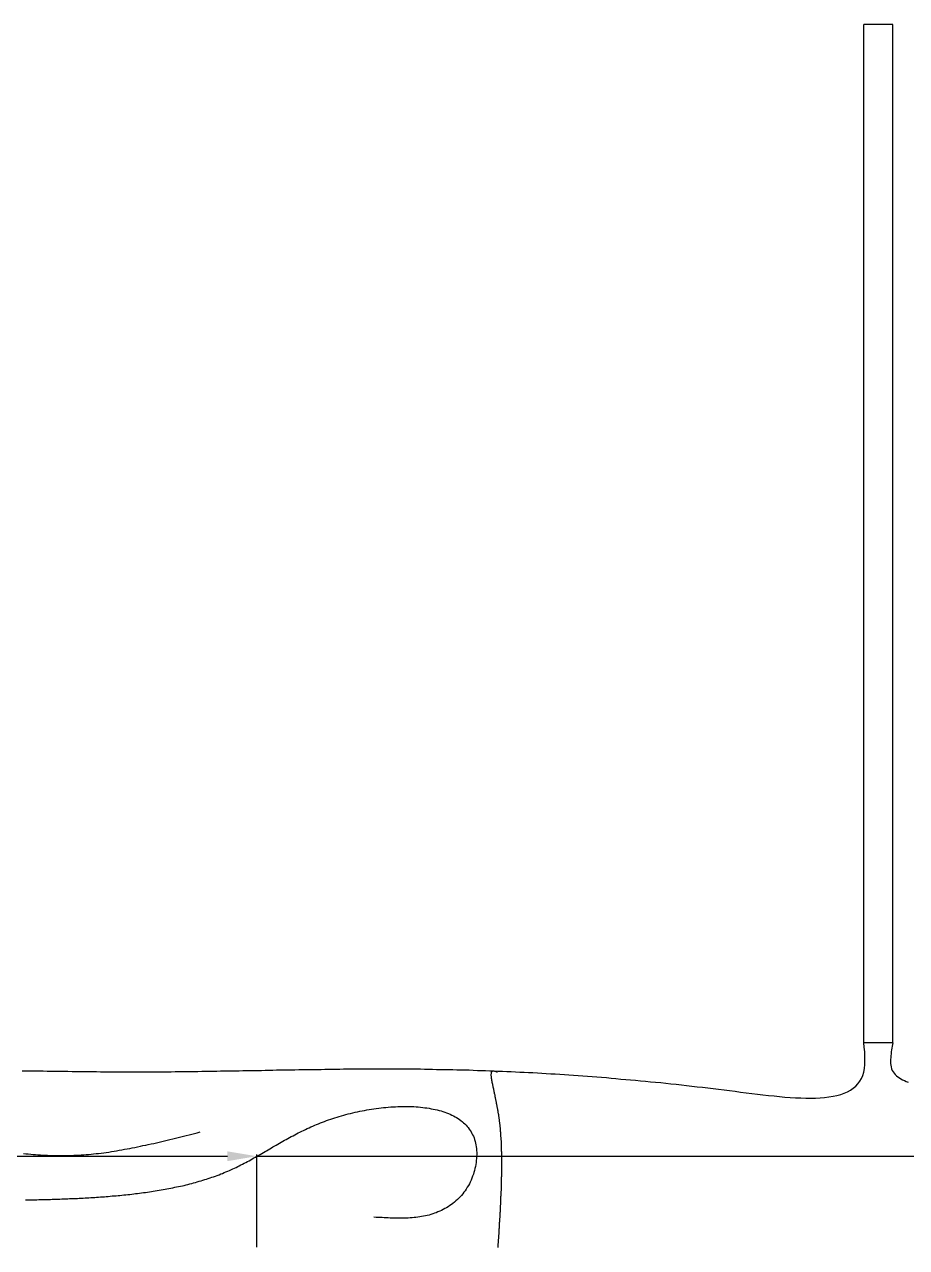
# Model space of a CAD drawing. Extents: x 443 to 1217, y -1921 to -677.
# Drawn here: x 768.22 to 778.09, y -760.84 to -747.15 of the extents above; entities that cross this region are included whole.
import ezdxf

# ---------------------------------------------------------------- set-up
doc = ezdxf.new("R2010")
doc.units = 0
doc.header["$MEASUREMENT"] = 0
for name, color, linetype in [('1', 7, 'CONTINUOUS'), ('10', 7, 'CONTINUOUS'), ('3', 8, 'CONTINUOUS')]:
    doc.layers.add(name, color=color, linetype=linetype)

msp = doc.modelspace()

# ---------------------------------------------------------------- linework, layer by layer
at = {"layer": '1', "color": 7}
for p, q in [((773.444, -758.898), (773.446, -758.89)), ((773.444, -758.907), (773.444, -758.898)), ((773.444, -758.917), (773.444, -758.907)), ((773.446, -758.925), (773.444, -758.917)), ((773.446, -758.89), (773.447, -758.884)), ((773.447, -758.936), (773.446, -758.925)), ((773.447, -758.884), (773.448, -758.877)), ((773.448, -758.946), (773.447, -758.936)), ((773.448, -758.877), (773.45, -758.872)), ((773.45, -758.872), (773.453, -758.868)), ((773.453, -758.868), (773.456, -758.864)), ((773.456, -758.864), (773.462, -758.863)), ((773.462, -758.863), (773.466, -758.862)), ((773.466, -758.862), (773.473, -758.862)), ((773.473, -758.862), (773.479, -758.864)), ((773.479, -758.864), (773.487, -758.866)), ((773.487, -758.866), (773.496, -758.87)), ((773.496, -758.87), (773.503, -758.873)), ((773.503, -758.873), (773.512, -758.876)), ((773.45, -758.957), (773.448, -758.946)), ((773.452, -758.968), (773.45, -758.957)), ((773.454, -758.98), (773.452, -758.968)), ((773.456, -758.991), (773.454, -758.98)), ((773.459, -759.002), (773.456, -758.991)), ((773.461, -759.014), (773.459, -759.002)), ((773.463, -759.024), (773.461, -759.014)), ((773.465, -759.035), (773.463, -759.024)), ((773.467, -759.046), (773.465, -759.035)), ((773.469, -759.056), (773.467, -759.046)), ((773.472, -759.067), (773.469, -759.056)), ((773.474, -759.077), (773.472, -759.067)), ((773.476, -759.087), (773.474, -759.077)), ((773.478, -759.096), (773.476, -759.087)), ((773.48, -759.106), (773.478, -759.096)), ((773.481, -759.116), (773.48, -759.106)), ((773.484, -759.126), (773.481, -759.116)), ((773.486, -759.135), (773.484, -759.126)), ((773.488, -759.144), (773.486, -759.135)), ((773.489, -759.153), (773.488, -759.144)), ((773.491, -759.162), (773.489, -759.153)), ((773.493, -759.17), (773.491, -759.162)), ((773.495, -759.179), (773.493, -759.17)), ((773.497, -759.188), (773.495, -759.179)), ((773.498, -759.197), (773.497, -759.188)), ((773.5, -759.204), (773.498, -759.197)), ((773.501, -759.213), (773.5, -759.204)), ((771.818, -759.351), (771.843, -759.344)), ((771.843, -759.344), (771.869, -759.338)), ((771.869, -759.338), (771.895, -759.332)), ((771.895, -759.332), (771.921, -759.325)), ((771.921, -759.325), (771.947, -759.32)), ((771.947, -759.32), (771.973, -759.314)), ((771.973, -759.314), (771.999, -759.309)), ((771.999, -759.309), (772.025, -759.305)), ((772.025, -759.305), (772.052, -759.299)), ((772.052, -759.299), (772.078, -759.295)), ((772.078, -759.295), (772.105, -759.29)), ((772.105, -759.29), (772.131, -759.286)), ((772.131, -759.286), (772.158, -759.283)), ((772.158, -759.283), (772.185, -759.279)), ((772.185, -759.279), (772.212, -759.276)), ((772.212, -759.276), (772.238, -759.273)), ((772.238, -759.273), (772.265, -759.271)), ((772.265, -759.271), (772.291, -759.269)), ((772.291, -759.269), (772.319, -759.266)), ((772.319, -759.266), (772.345, -759.264)), ((772.345, -759.264), (772.371, -759.263)), ((772.371, -759.263), (772.398, -759.262)), ((772.398, -759.262), (772.424, -759.261)), ((772.424, -759.261), (772.451, -759.26)), ((772.451, -759.26), (772.477, -759.26)), ((772.477, -759.26), (772.502, -759.26)), ((772.502, -759.26), (772.528, -759.261)), ((772.528, -759.261), (772.553, -759.261)), ((772.553, -759.261), (772.579, -759.262)), ((772.579, -759.262), (772.604, -759.264)), ((772.604, -759.264), (772.628, -759.265)), ((772.628, -759.265), (772.653, -759.269)), ((772.653, -759.269), (772.677, -759.271)), ((772.677, -759.271), (772.701, -759.274)), ((772.701, -759.274), (772.725, -759.277)), ((772.725, -759.277), (772.749, -759.281)), ((772.749, -759.281), (772.772, -759.285)), ((772.772, -759.285), (772.795, -759.289)), ((772.795, -759.289), (772.818, -759.294)), ((772.818, -759.294), (772.84, -759.299)), ((772.84, -759.299), (772.861, -759.305)), ((772.861, -759.305), (772.883, -759.311)), ((772.883, -759.311), (772.904, -759.318)), ((772.904, -759.318), (772.925, -759.324)), ((772.925, -759.324), (772.945, -759.332)), ((772.945, -759.332), (772.965, -759.339)), ((772.965, -759.339), (772.985, -759.348)), ((772.985, -759.348), (773.003, -759.357)), ((773.503, -759.221), (773.501, -759.213)), ((773.504, -759.229), (773.503, -759.221)), ((773.507, -759.237), (773.504, -759.229)), ((773.508, -759.245), (773.507, -759.237)), ((773.509, -759.252), (773.508, -759.245)), ((773.511, -759.26), (773.509, -759.252)), ((773.512, -759.267), (773.511, -759.26)), ((773.513, -759.275), (773.512, -759.267)), ((773.514, -759.283), (773.513, -759.275)), ((773.516, -759.289), (773.514, -759.283)), ((773.517, -759.297), (773.516, -759.289)), ((773.519, -759.305), (773.517, -759.297)), ((773.52, -759.311), (773.519, -759.305)), ((773.521, -759.319), (773.52, -759.311)), ((773.522, -759.325), (773.521, -759.319)), ((773.523, -759.332), (773.522, -759.325)), ((773.524, -759.339), (773.523, -759.332)), ((773.525, -759.346), (773.524, -759.339)), ((773.527, -759.352), (773.525, -759.346)), ((771.426, -759.49), (771.448, -759.48)), ((771.448, -759.48), (771.469, -759.471)), ((771.469, -759.471), (771.49, -759.461)), ((771.49, -759.461), (771.512, -759.453)), ((771.512, -759.453), (771.534, -759.444)), ((771.534, -759.444), (771.557, -759.435)), ((771.557, -759.435), (771.579, -759.427)), ((771.579, -759.427), (771.602, -759.419)), ((771.602, -759.419), (771.624, -759.41)), ((771.624, -759.41), (771.648, -759.403)), ((771.648, -759.403), (771.671, -759.395)), ((771.671, -759.395), (771.695, -759.386)), ((771.695, -759.386), (771.719, -759.38)), ((771.719, -759.38), (771.743, -759.372)), ((771.743, -759.372), (771.768, -759.364)), ((771.768, -759.364), (771.793, -759.358)), ((771.793, -759.358), (771.818, -759.351)), ((773.003, -759.357), (773.022, -759.366)), ((773.022, -759.366), (773.039, -759.375)), ((773.039, -759.375), (773.056, -759.385)), ((773.056, -759.385), (773.073, -759.396)), ((773.073, -759.396), (773.089, -759.407)), ((773.089, -759.407), (773.105, -759.419)), ((773.105, -759.419), (773.121, -759.431)), ((773.121, -759.431), (773.135, -759.443)), ((773.135, -759.443), (773.149, -759.456)), ((773.149, -759.456), (773.162, -759.469)), ((773.162, -759.469), (773.174, -759.483)), ((773.174, -759.483), (773.186, -759.497)), ((773.528, -759.36), (773.527, -759.352)), ((773.528, -759.367), (773.528, -759.36)), ((773.529, -759.373), (773.528, -759.367)), ((773.531, -759.38), (773.529, -759.373)), ((773.532, -759.386), (773.531, -759.38)), ((773.533, -759.393), (773.532, -759.386)), ((773.534, -759.399), (773.533, -759.393)), ((773.535, -759.406), (773.534, -759.399)), ((773.536, -759.414), (773.535, -759.406)), ((773.537, -759.42), (773.536, -759.414)), ((773.537, -759.427), (773.537, -759.42)), ((773.538, -759.433), (773.537, -759.427)), ((773.539, -759.44), (773.538, -759.433)), ((773.54, -759.446), (773.539, -759.44)), ((773.54, -759.453), (773.54, -759.446)), ((773.541, -759.459), (773.54, -759.453)), ((773.543, -759.466), (773.541, -759.459)), ((773.543, -759.473), (773.543, -759.466)), ((773.544, -759.48), (773.543, -759.473)), ((773.545, -759.487), (773.544, -759.48)), ((769.88, -759.623), (769.91, -759.615)), ((769.91, -759.615), (769.941, -759.608)), ((769.941, -759.608), (769.971, -759.6)), ((769.971, -759.6), (770.002, -759.592)), ((770.002, -759.592), (770.032, -759.585)), ((770.032, -759.585), (770.063, -759.577)), ((770.063, -759.577), (770.093, -759.569)), ((770.093, -759.569), (770.125, -759.562)), ((770.125, -759.562), (770.155, -759.554)), ((770.155, -759.554), (770.186, -759.546)), ((771.149, -759.629), (771.169, -759.618)), ((771.169, -759.618), (771.187, -759.609)), ((771.187, -759.609), (771.207, -759.598)), ((771.207, -759.598), (771.226, -759.588)), ((771.226, -759.588), (771.245, -759.578)), ((771.245, -759.578), (771.265, -759.567)), ((771.265, -759.567), (771.284, -759.557)), ((771.284, -759.557), (771.304, -759.548)), ((771.304, -759.548), (771.324, -759.538)), ((771.324, -759.538), (771.344, -759.528)), ((771.344, -759.528), (771.364, -759.518)), ((771.364, -759.518), (771.385, -759.508)), ((771.385, -759.508), (771.405, -759.499)), ((771.405, -759.499), (771.426, -759.49)), ((773.186, -759.497), (773.198, -759.513)), ((773.198, -759.513), (773.209, -759.528)), ((773.209, -759.528), (773.219, -759.544)), ((773.219, -759.544), (773.228, -759.561)), ((773.228, -759.561), (773.236, -759.577)), ((773.236, -759.577), (773.244, -759.594)), ((773.244, -759.594), (773.252, -759.613)), ((773.252, -759.613), (773.258, -759.631)), ((773.545, -759.493), (773.545, -759.487)), ((773.546, -759.501), (773.545, -759.493)), ((773.547, -759.507), (773.546, -759.501)), ((773.547, -759.514), (773.547, -759.507)), ((773.548, -759.521), (773.547, -759.514)), ((773.548, -759.528), (773.548, -759.521)), ((773.549, -759.536), (773.548, -759.528)), ((773.549, -759.542), (773.549, -759.536)), ((773.55, -759.55), (773.549, -759.542)), ((773.55, -759.556), (773.55, -759.55)), ((773.551, -759.564), (773.55, -759.556)), ((773.551, -759.572), (773.551, -759.564)), ((773.552, -759.578), (773.551, -759.572)), ((773.552, -759.586), (773.552, -759.578)), ((773.553, -759.593), (773.552, -759.586)), ((773.553, -759.6), (773.553, -759.593)), ((773.554, -759.608), (773.553, -759.6)), ((773.554, -759.615), (773.554, -759.608)), ((773.554, -759.623), (773.554, -759.615)), ((769.224, -759.761), (769.252, -759.756)), ((769.252, -759.756), (769.281, -759.751)), ((769.281, -759.751), (769.311, -759.746)), ((769.311, -759.746), (769.34, -759.74)), ((769.34, -759.74), (769.37, -759.735)), ((769.37, -759.735), (769.399, -759.73)), ((769.399, -759.73), (769.428, -759.724)), ((769.428, -759.724), (769.458, -759.718)), ((769.458, -759.718), (769.487, -759.712)), ((769.487, -759.712), (769.518, -759.706)), ((769.518, -759.706), (769.547, -759.699)), ((769.547, -759.699), (769.578, -759.693)), ((769.578, -759.693), (769.607, -759.686)), ((769.607, -759.686), (769.638, -759.679)), ((769.638, -759.679), (769.667, -759.673)), ((769.667, -759.673), (769.698, -759.666)), ((769.698, -759.666), (769.728, -759.659)), ((769.728, -759.659), (769.759, -759.652)), ((769.759, -759.652), (769.788, -759.645)), ((769.788, -759.645), (769.819, -759.637)), ((769.819, -759.637), (769.849, -759.63)), ((769.849, -759.63), (769.88, -759.623)), ((770.913, -759.766), (770.93, -759.755)), ((770.93, -759.755), (770.949, -759.745)), ((770.949, -759.745), (770.966, -759.734)), ((770.966, -759.734), (770.985, -759.723)), ((770.985, -759.723), (771.002, -759.713)), ((771.002, -759.713), (771.021, -759.702)), ((771.021, -759.702), (771.039, -759.693)), ((771.039, -759.693), (771.057, -759.682)), ((771.057, -759.682), (771.075, -759.671)), ((771.075, -759.671), (771.094, -759.661)), ((771.094, -759.661), (771.112, -759.65)), ((771.112, -759.65), (771.131, -759.639)), ((771.131, -759.639), (771.149, -759.629)), ((773.258, -759.631), (773.264, -759.651)), ((773.264, -759.651), (773.268, -759.671)), ((773.268, -759.671), (773.272, -759.69)), ((773.272, -759.69), (773.276, -759.711)), ((773.276, -759.711), (773.278, -759.732)), ((773.278, -759.732), (773.28, -759.754)), ((773.28, -759.754), (773.281, -759.775)), ((773.556, -759.63), (773.554, -759.623)), ((773.556, -759.638), (773.556, -759.63)), ((773.557, -759.646), (773.556, -759.638)), ((773.557, -759.653), (773.557, -759.646)), ((773.557, -759.661), (773.557, -759.653)), ((773.558, -759.669), (773.557, -759.661)), ((773.558, -759.676), (773.558, -759.669)), ((773.558, -759.684), (773.558, -759.676)), ((773.558, -759.691), (773.558, -759.684)), ((773.559, -759.699), (773.558, -759.691)), ((773.559, -759.707), (773.559, -759.699)), ((773.559, -759.714), (773.559, -759.707)), ((773.559, -759.722), (773.559, -759.714)), ((773.56, -759.731), (773.559, -759.722)), ((773.56, -759.738), (773.56, -759.731)), ((773.56, -759.746), (773.56, -759.738)), ((773.56, -759.754), (773.56, -759.746)), ((773.56, -759.762), (773.56, -759.754)), ((768.211, -759.786), (768.237, -759.79)), ((768.237, -759.79), (768.264, -759.792)), ((768.264, -759.792), (768.292, -759.794)), ((768.292, -759.794), (768.318, -759.796)), ((768.318, -759.796), (768.345, -759.798)), ((768.345, -759.798), (768.372, -759.8)), ((768.372, -759.8), (768.399, -759.803)), ((768.399, -759.803), (768.426, -759.804)), ((768.426, -759.804), (768.452, -759.806)), ((768.452, -759.806), (768.479, -759.807)), ((768.479, -759.807), (768.505, -759.808)), ((768.505, -759.808), (768.533, -759.808)), ((768.533, -759.808), (768.559, -759.809)), ((768.559, -759.809), (768.586, -759.809)), ((768.586, -759.809), (768.612, -759.81)), ((768.612, -759.81), (768.639, -759.81)), ((768.639, -759.81), (768.667, -759.81)), ((768.667, -759.81), (768.693, -759.809)), ((768.693, -759.809), (768.72, -759.809)), ((768.72, -759.809), (768.747, -759.808)), ((768.747, -759.808), (768.775, -759.807)), ((768.775, -759.807), (768.802, -759.806)), ((768.802, -759.806), (768.829, -759.805)), ((768.829, -759.805), (768.856, -759.803)), ((768.856, -759.803), (768.884, -759.801)), ((768.884, -759.801), (768.912, -759.799)), ((768.912, -759.799), (768.939, -759.797)), ((768.939, -759.797), (768.967, -759.794)), ((768.967, -759.794), (768.995, -759.792)), ((768.995, -759.792), (769.023, -759.788)), ((769.023, -759.788), (769.051, -759.785)), ((769.051, -759.785), (769.08, -759.782)), ((769.08, -759.782), (769.108, -759.778)), ((769.108, -759.778), (769.136, -759.774)), ((769.136, -759.774), (769.166, -759.77)), ((769.166, -759.77), (769.194, -759.766)), ((769.194, -759.766), (769.224, -759.761)), ((770.681, -759.896), (770.698, -759.886)), ((770.698, -759.886), (770.717, -759.877)), ((770.717, -759.877), (770.734, -759.867)), ((770.734, -759.867), (770.753, -759.857)), ((770.753, -759.857), (770.77, -759.847)), ((770.77, -759.847), (770.787, -759.837)), ((770.787, -759.837), (770.806, -759.827)), ((770.806, -759.827), (770.823, -759.817)), ((770.823, -759.817), (770.842, -759.807)), ((770.842, -759.807), (770.859, -759.796)), ((770.859, -759.796), (770.877, -759.786)), ((770.877, -759.786), (770.895, -759.775)), ((770.895, -759.775), (770.913, -759.766)), ((773.274, -759.886), (773.271, -759.908)), ((773.277, -759.864), (773.274, -759.886)), ((773.279, -759.842), (773.277, -759.864)), ((773.28, -759.819), (773.279, -759.842)), ((773.281, -759.797), (773.28, -759.819)), ((773.281, -759.775), (773.281, -759.797)), ((773.561, -759.77), (773.56, -759.762)), ((773.561, -759.778), (773.561, -759.77)), ((773.561, -759.786), (773.561, -759.778)), ((773.561, -759.794), (773.561, -759.786)), ((773.561, -759.801), (773.561, -759.794)), ((773.561, -759.81), (773.561, -759.801)), ((773.561, -759.818), (773.561, -759.81)), ((773.561, -759.827), (773.561, -759.818)), ((773.562, -759.834), (773.561, -759.827)), ((773.562, -759.843), (773.562, -759.834)), ((773.562, -759.851), (773.562, -759.843)), ((773.562, -759.859), (773.562, -759.851)), ((773.562, -759.867), (773.562, -759.859)), ((773.562, -759.876), (773.562, -759.867)), ((773.562, -759.883), (773.562, -759.876)), ((773.562, -759.892), (773.562, -759.883)), ((773.562, -759.9), (773.562, -759.892)), ((770.359, -760.039), (770.379, -760.031)), ((770.379, -760.031), (770.398, -760.024)), ((770.398, -760.024), (770.418, -760.016)), ((770.418, -760.016), (770.438, -760.009)), ((770.438, -760.009), (770.456, -760.001)), ((770.456, -760.001), (770.476, -759.993)), ((770.476, -759.993), (770.495, -759.985)), ((770.495, -759.985), (770.514, -759.977)), ((770.514, -759.977), (770.532, -759.968)), ((770.532, -759.968), (770.552, -759.96)), ((770.552, -759.96), (770.571, -759.951)), ((770.571, -759.951), (770.589, -759.942)), ((770.589, -759.942), (770.608, -759.933)), ((770.608, -759.933), (770.625, -759.924)), ((770.625, -759.924), (770.644, -759.915)), ((770.644, -759.915), (770.662, -759.905)), ((770.662, -759.905), (770.681, -759.896)), ((773.244, -760.019), (773.236, -760.041)), ((773.25, -759.998), (773.244, -760.019)), ((773.257, -759.976), (773.25, -759.998)), ((773.262, -759.953), (773.257, -759.976)), ((773.267, -759.931), (773.262, -759.953)), ((773.271, -759.908), (773.267, -759.931)), ((773.561, -759.975), (773.562, -759.966)), ((773.561, -759.982), (773.561, -759.975)), ((773.561, -759.991), (773.561, -759.982)), ((773.561, -760), (773.561, -759.991)), ((773.561, -760.007), (773.561, -760)), ((773.561, -760.016), (773.561, -760.007)), ((773.561, -760.025), (773.561, -760.016)), ((773.561, -760.033), (773.561, -760.025)), ((773.562, -759.908), (773.562, -759.9)), ((773.562, -759.916), (773.562, -759.908)), ((773.562, -759.925), (773.562, -759.916)), ((773.562, -759.932), (773.562, -759.925)), ((773.562, -759.941), (773.562, -759.932)), ((773.562, -759.95), (773.562, -759.941)), ((773.562, -759.957), (773.562, -759.95)), ((773.562, -759.966), (773.562, -759.957)), ((769.881, -760.17), (769.902, -760.165)), ((769.902, -760.165), (769.923, -760.161)), ((769.923, -760.161), (769.945, -760.157)), ((769.945, -760.157), (769.967, -760.152)), ((769.967, -760.152), (769.988, -760.147)), ((769.988, -760.147), (770.009, -760.143)), ((770.009, -760.143), (770.03, -760.137)), ((770.03, -760.137), (770.051, -760.132)), ((770.051, -760.132), (770.073, -760.126)), ((770.073, -760.126), (770.093, -760.121)), ((770.093, -760.121), (770.114, -760.115)), ((770.114, -760.115), (770.135, -760.11)), ((770.135, -760.11), (770.155, -760.104)), ((770.155, -760.104), (770.176, -760.098)), ((770.176, -760.098), (770.197, -760.092)), ((770.197, -760.092), (770.217, -760.086)), ((770.217, -760.086), (770.238, -760.079)), ((770.238, -760.079), (770.259, -760.073)), ((770.259, -760.073), (770.278, -760.066)), ((770.278, -760.066), (770.299, -760.06)), ((770.299, -760.06), (770.319, -760.053)), ((770.319, -760.053), (770.338, -760.046)), ((770.338, -760.046), (770.359, -760.039)), ((773.176, -760.165), (773.164, -760.184)), ((773.188, -760.146), (773.176, -760.165)), ((773.199, -760.125), (773.188, -760.146)), ((773.209, -760.106), (773.199, -760.125)), ((773.219, -760.085), (773.209, -760.106)), ((773.228, -760.063), (773.219, -760.085)), ((773.236, -760.041), (773.228, -760.063)), ((773.557, -760.175), (773.558, -760.167)), ((773.558, -760.142), (773.559, -760.133)), ((773.558, -760.15), (773.558, -760.142)), ((773.558, -760.158), (773.558, -760.15)), ((773.558, -760.167), (773.558, -760.158)), ((773.559, -760.1), (773.56, -760.091)), ((773.559, -760.108), (773.559, -760.1)), ((773.559, -760.116), (773.559, -760.108)), ((773.559, -760.125), (773.559, -760.116)), ((773.559, -760.133), (773.559, -760.125)), ((773.56, -760.05), (773.561, -760.041)), ((773.56, -760.058), (773.56, -760.05)), ((773.56, -760.066), (773.56, -760.058)), ((773.56, -760.075), (773.56, -760.066)), ((773.56, -760.083), (773.56, -760.075)), ((773.56, -760.091), (773.56, -760.083)), ((773.561, -760.041), (773.561, -760.033)), ((768.253, -760.307), (768.274, -760.306)), ((768.274, -760.306), (768.296, -760.306)), ((768.296, -760.306), (768.318, -760.305)), ((768.318, -760.305), (768.339, -760.305)), ((768.339, -760.305), (768.36, -760.304)), ((768.36, -760.304), (768.382, -760.303)), ((768.382, -760.303), (768.403, -760.303)), ((768.403, -760.303), (768.425, -760.302)), ((768.425, -760.302), (768.446, -760.302)), ((768.446, -760.302), (768.467, -760.301)), ((768.467, -760.301), (768.489, -760.301)), ((768.489, -760.301), (768.511, -760.3)), ((768.511, -760.3), (768.533, -760.298)), ((768.533, -760.298), (768.553, -760.298)), ((768.553, -760.298), (768.575, -760.297)), ((768.575, -760.297), (768.597, -760.296)), ((768.597, -760.296), (768.619, -760.296)), ((768.619, -760.296), (768.639, -760.295)), ((768.639, -760.295), (768.661, -760.294)), ((768.661, -760.294), (768.683, -760.294)), ((768.683, -760.294), (768.705, -760.293)), ((768.705, -760.293), (768.725, -760.292)), ((768.725, -760.292), (768.747, -760.291)), ((768.747, -760.291), (768.769, -760.29)), ((768.769, -760.29), (768.791, -760.289)), ((768.791, -760.289), (768.813, -760.289)), ((768.813, -760.289), (768.833, -760.288)), ((768.833, -760.288), (768.855, -760.286)), ((768.855, -760.286), (768.877, -760.285)), ((768.877, -760.285), (768.899, -760.284)), ((768.899, -760.284), (768.921, -760.282)), ((768.921, -760.282), (768.942, -760.281)), ((768.942, -760.281), (768.963, -760.28)), ((768.963, -760.28), (768.985, -760.279)), ((768.985, -760.279), (769.007, -760.278)), ((769.007, -760.278), (769.028, -760.276)), ((769.028, -760.276), (769.05, -760.274)), ((769.05, -760.274), (769.072, -760.273)), ((769.072, -760.273), (769.094, -760.271)), ((769.094, -760.271), (769.116, -760.27)), ((769.116, -760.27), (769.137, -760.268)), ((769.137, -760.268), (769.159, -760.267)), ((769.159, -760.267), (769.181, -760.265)), ((769.181, -760.265), (769.203, -760.262)), ((769.203, -760.262), (769.225, -760.261)), ((769.225, -760.261), (769.246, -760.259)), ((769.246, -760.259), (769.268, -760.257)), ((769.268, -760.257), (769.29, -760.255)), ((769.29, -760.255), (769.312, -760.253)), ((769.312, -760.253), (769.334, -760.25)), ((769.334, -760.25), (769.355, -760.248)), ((769.355, -760.248), (769.378, -760.246)), ((769.378, -760.246), (769.4, -760.244)), ((769.4, -760.244), (769.422, -760.241)), ((769.422, -760.241), (769.444, -760.239)), ((769.444, -760.239), (769.465, -760.236)), ((769.465, -760.236), (769.487, -760.233)), ((769.487, -760.233), (769.509, -760.231)), ((769.509, -760.231), (769.532, -760.228)), ((769.532, -760.228), (769.554, -760.224)), ((769.554, -760.224), (769.576, -760.222)), ((769.576, -760.222), (769.597, -760.219)), ((769.597, -760.219), (769.619, -760.216)), ((769.619, -760.216), (769.641, -760.212)), ((769.641, -760.212), (769.663, -760.209)), ((769.663, -760.209), (769.685, -760.206)), ((769.685, -760.206), (769.706, -760.201)), ((769.706, -760.201), (769.729, -760.198)), ((769.729, -760.198), (769.751, -760.195)), ((769.751, -760.195), (769.772, -760.191)), ((769.772, -760.191), (769.794, -760.187)), ((769.794, -760.187), (769.815, -760.183)), ((769.815, -760.183), (769.837, -760.179)), ((769.837, -760.179), (769.859, -760.174)), ((769.859, -760.174), (769.881, -760.17)), ((773.065, -760.303), (773.049, -760.317)), ((773.08, -760.288), (773.065, -760.303)), ((773.096, -760.271), (773.08, -760.288)), ((773.111, -760.255), (773.096, -760.271)), ((773.125, -760.237), (773.111, -760.255)), ((773.139, -760.22), (773.125, -760.237)), ((773.152, -760.203), (773.139, -760.22)), ((773.164, -760.184), (773.152, -760.203)), ((773.552, -760.291), (773.553, -760.283)), ((773.552, -760.3), (773.552, -760.291)), ((773.552, -760.307), (773.552, -760.3)), ((773.553, -760.266), (773.554, -760.258)), ((773.553, -760.274), (773.553, -760.266)), ((773.553, -760.283), (773.553, -760.274)), ((773.554, -760.242), (773.556, -760.233)), ((773.554, -760.249), (773.554, -760.242)), ((773.554, -760.258), (773.554, -760.249)), ((773.556, -760.208), (773.557, -760.2)), ((773.556, -760.217), (773.556, -760.208)), ((773.556, -760.224), (773.556, -760.217)), ((773.556, -760.233), (773.556, -760.224)), ((773.557, -760.183), (773.557, -760.175)), ((773.557, -760.192), (773.557, -760.183)), ((773.557, -760.2), (773.557, -760.192)), ((768.232, -760.307), (768.253, -760.307)), ((772.848, -760.441), (772.829, -760.449)), ((772.868, -760.432), (772.848, -760.441)), ((772.888, -760.424), (772.868, -760.432)), ((772.906, -760.415), (772.888, -760.424)), ((772.925, -760.404), (772.906, -760.415)), ((772.943, -760.394), (772.925, -760.404)), ((772.962, -760.382), (772.943, -760.394)), ((772.98, -760.37), (772.962, -760.382)), ((772.998, -760.358), (772.98, -760.37)), ((773.015, -760.345), (772.998, -760.358)), ((773.031, -760.331), (773.015, -760.345)), ((773.049, -760.317), (773.031, -760.331)), ((773.545, -760.446), (773.546, -760.437)), ((773.546, -760.429), (773.547, -760.421)), ((773.546, -760.437), (773.546, -760.429)), ((773.547, -760.405), (773.548, -760.397)), ((773.547, -760.413), (773.547, -760.405)), ((773.547, -760.421), (773.547, -760.413)), ((773.548, -760.389), (773.549, -760.38)), ((773.548, -760.397), (773.548, -760.389)), ((773.549, -760.365), (773.55, -760.356)), ((773.549, -760.373), (773.549, -760.365)), ((773.549, -760.38), (773.549, -760.373)), ((773.55, -760.34), (773.551, -760.332)), ((773.55, -760.349), (773.55, -760.34)), ((773.55, -760.356), (773.55, -760.349)), ((773.551, -760.316), (773.552, -760.307)), ((773.551, -760.324), (773.551, -760.316)), ((773.551, -760.332), (773.551, -760.324)), ((772.155, -760.501), (772.132, -760.499)), ((772.178, -760.502), (772.155, -760.501)), ((772.201, -760.503), (772.178, -760.502)), ((772.224, -760.504), (772.201, -760.503)), ((772.247, -760.506), (772.224, -760.504)), ((772.269, -760.507), (772.247, -760.506)), ((772.291, -760.508), (772.269, -760.507)), ((772.314, -760.509), (772.291, -760.508)), ((772.337, -760.51), (772.314, -760.509)), ((772.359, -760.51), (772.337, -760.51)), ((772.382, -760.511), (772.359, -760.51)), ((772.404, -760.511), (772.382, -760.511)), ((772.427, -760.511), (772.404, -760.511)), ((772.448, -760.511), (772.427, -760.511)), ((772.471, -760.51), (772.448, -760.511)), ((772.493, -760.51), (772.471, -760.51)), ((772.515, -760.509), (772.493, -760.51)), ((772.537, -760.508), (772.515, -760.509)), ((772.558, -760.506), (772.537, -760.508)), ((772.58, -760.503), (772.558, -760.506)), ((772.602, -760.501), (772.58, -760.503)), ((772.623, -760.499), (772.602, -760.501)), ((772.644, -760.496), (772.623, -760.499)), ((772.665, -760.492), (772.644, -760.496)), ((772.687, -760.489), (772.665, -760.492)), ((772.708, -760.485), (772.687, -760.489)), ((772.728, -760.479), (772.708, -760.485)), ((772.749, -760.475), (772.728, -760.479)), ((772.769, -760.47), (772.749, -760.475)), ((772.789, -760.463), (772.769, -760.47)), ((772.809, -760.456), (772.789, -760.463)), ((772.829, -760.449), (772.809, -760.456)), ((773.537, -760.581), (773.538, -760.573)), ((773.538, -760.557), (773.539, -760.549)), ((773.538, -760.564), (773.538, -760.557)), ((773.538, -760.573), (773.538, -760.564)), ((773.539, -760.54), (773.54, -760.533)), ((773.539, -760.549), (773.539, -760.54)), ((773.54, -760.525), (773.541, -760.518)), ((773.54, -760.533), (773.54, -760.525)), ((773.541, -760.509), (773.543, -760.501)), ((773.541, -760.518), (773.541, -760.509)), ((773.543, -760.485), (773.544, -760.477)), ((773.543, -760.494), (773.543, -760.485)), ((773.543, -760.501), (773.543, -760.494)), ((773.544, -760.47), (773.545, -760.461)), ((773.544, -760.477), (773.544, -760.47)), ((773.545, -760.453), (773.545, -760.446)), ((773.545, -760.461), (773.545, -760.453)), ((773.528, -760.715), (773.529, -760.706)), ((773.528, -760.722), (773.528, -760.715)), ((773.529, -760.698), (773.531, -760.691)), ((773.529, -760.706), (773.529, -760.698)), ((773.531, -760.683), (773.532, -760.676)), ((773.531, -760.691), (773.531, -760.683)), ((773.532, -760.659), (773.533, -760.652)), ((773.532, -760.667), (773.532, -760.659)), ((773.532, -760.676), (773.532, -760.667)), ((773.533, -760.644), (773.534, -760.636)), ((773.533, -760.652), (773.533, -760.644)), ((773.534, -760.628), (773.535, -760.62)), ((773.534, -760.636), (773.534, -760.628)), ((773.535, -760.612), (773.536, -760.605)), ((773.535, -760.62), (773.535, -760.612)), ((773.536, -760.596), (773.537, -760.588)), ((773.536, -760.605), (773.536, -760.596)), ((773.537, -760.588), (773.537, -760.581)), ((773.52, -760.839), (773.521, -760.831)), ((773.521, -760.824), (773.522, -760.816)), ((773.521, -760.831), (773.521, -760.824)), ((773.522, -760.808), (773.523, -760.801)), ((773.522, -760.816), (773.522, -760.808)), ((773.523, -760.792), (773.524, -760.785)), ((773.523, -760.801), (773.523, -760.792)), ((773.524, -760.777), (773.525, -760.769)), ((773.524, -760.785), (773.524, -760.777)), ((773.525, -760.762), (773.526, -760.753)), ((773.525, -760.769), (773.525, -760.762)), ((773.526, -760.745), (773.527, -760.738)), ((773.526, -760.753), (773.526, -760.745)), ((773.527, -760.73), (773.528, -760.722)), ((773.527, -760.738), (773.527, -760.73))]:
    msp.add_line(p, q, dxfattribs=at)
at = {"layer": '10', "color": 7, "linetype": 'Continuous'}
for p, q in [((760.48, -759.817), (770.493, -759.817)), ((770.82, -760.833), (770.82, -759.798)), ((770.82, -759.817), (786.48, -759.817))]:
    msp.add_line(p, q, dxfattribs=at)
msp.add_solid([(770.493, -759.763), (770.493, -759.872), (770.82, -759.817)], dxfattribs=at)
at = {"layer": '3', "linetype": 'Continuous'}
msp.add_line((777.938, -747.152), (777.613, -747.152), dxfattribs=at)
at = {"layer": '3', "color": 3, "linetype": 'Continuous'}
for p, q in [((777.613, -758.547), (777.613, -747.152)), ((777.938, -758.547), (777.938, -747.152))]:
    msp.add_line(p, q, dxfattribs=at)
at = {"layer": '3', "color": 7, "linetype": 'Continuous'}
msp.add_line((777.938, -758.547), (777.613, -758.547), dxfattribs=at)
at = {"layer": '3', "color": 3}
for p, q in [((777.617, -758.598), (777.613, -758.547)), ((777.622, -758.648), (777.617, -758.598)), ((777.624, -758.697), (777.622, -758.648)), ((777.919, -758.65), (777.917, -758.67)), ((777.923, -758.628), (777.919, -758.65)), ((777.926, -758.608), (777.923, -758.628)), ((777.93, -758.587), (777.926, -758.608)), ((777.933, -758.568), (777.93, -758.587)), ((777.938, -758.547), (777.933, -758.568)), ((777.62, -758.834), (777.624, -758.79)), ((777.625, -758.744), (777.624, -758.697)), ((777.624, -758.79), (777.625, -758.744)), ((777.913, -758.714), (777.912, -758.736)), ((777.912, -758.736), (777.912, -758.757)), ((777.912, -758.757), (777.912, -758.778)), ((777.912, -758.778), (777.915, -758.799)), ((777.914, -758.692), (777.913, -758.714)), ((777.917, -758.67), (777.914, -758.692)), ((777.915, -758.799), (777.918, -758.818)), ((768.197, -758.86), (768.244, -758.861)), ((768.244, -758.861), (768.291, -758.861)), ((768.291, -758.861), (768.338, -758.862)), ((768.338, -758.862), (768.383, -758.863)), ((768.383, -758.863), (768.43, -758.863)), ((768.43, -758.863), (768.477, -758.864)), ((768.477, -758.864), (768.523, -758.864)), ((768.523, -758.864), (768.57, -758.865)), ((768.57, -758.865), (768.615, -758.865)), ((768.615, -758.865), (768.661, -758.866)), ((768.661, -758.866), (768.708, -758.866)), ((768.708, -758.866), (768.754, -758.868)), ((768.754, -758.868), (768.8, -758.868)), ((768.8, -758.868), (768.845, -758.869)), ((768.845, -758.869), (768.891, -758.869)), ((768.891, -758.869), (768.937, -758.869)), ((768.937, -758.869), (768.982, -758.87)), ((768.982, -758.87), (769.027, -758.87)), ((769.027, -758.87), (769.072, -758.871)), ((769.072, -758.871), (769.118, -758.871)), ((769.118, -758.871), (769.163, -758.871)), ((769.163, -758.871), (769.207, -758.871)), ((769.207, -758.871), (769.252, -758.872)), ((769.252, -758.872), (769.297, -758.872)), ((769.297, -758.872), (769.341, -758.872)), ((769.341, -758.872), (769.385, -758.872)), ((769.385, -758.872), (769.43, -758.872)), ((769.43, -758.872), (769.473, -758.872)), ((769.473, -758.872), (769.518, -758.872)), ((769.518, -758.872), (769.561, -758.872)), ((769.561, -758.872), (769.605, -758.872)), ((769.605, -758.872), (769.649, -758.872)), ((769.649, -758.872), (769.692, -758.872)), ((769.692, -758.872), (769.735, -758.872)), ((769.735, -758.872), (769.778, -758.871)), ((769.778, -758.871), (769.822, -758.871)), ((769.822, -758.871), (769.864, -758.871)), ((769.864, -758.871), (769.907, -758.87)), ((769.907, -758.87), (769.95, -758.87)), ((769.95, -758.87), (769.993, -758.87)), ((769.993, -758.87), (770.035, -758.869)), ((770.035, -758.869), (770.078, -758.869)), ((770.078, -758.869), (770.12, -758.868)), ((770.12, -758.868), (770.163, -758.868)), ((770.163, -758.868), (770.205, -758.866)), ((770.205, -758.866), (770.247, -758.866)), ((770.247, -758.866), (770.289, -758.865)), ((770.289, -758.865), (770.332, -758.865)), ((770.332, -758.865), (770.373, -758.864)), ((770.373, -758.864), (770.416, -758.863)), ((770.416, -758.863), (770.457, -758.863)), ((770.457, -758.863), (770.5, -758.862)), ((770.5, -758.862), (770.541, -758.861)), ((770.541, -758.861), (770.583, -758.861)), ((770.583, -758.861), (770.625, -758.86)), ((770.625, -758.86), (770.666, -758.859)), ((770.666, -758.859), (770.708, -758.859)), ((770.708, -758.859), (770.749, -758.858)), ((770.749, -758.858), (770.791, -758.857)), ((770.791, -758.857), (770.833, -758.857)), ((770.833, -758.857), (770.875, -758.856)), ((770.875, -758.856), (770.916, -758.854)), ((770.916, -758.854), (770.957, -758.854)), ((770.957, -758.854), (770.999, -758.853)), ((770.999, -758.853), (771.04, -758.852)), ((771.04, -758.852), (771.082, -758.852)), ((771.082, -758.852), (771.124, -758.851)), ((771.124, -758.851), (771.166, -758.85)), ((771.166, -758.85), (771.207, -758.85)), ((771.207, -758.85), (771.248, -758.849)), ((771.248, -758.849), (771.29, -758.848)), ((771.29, -758.848), (771.331, -758.848)), ((771.331, -758.848), (771.374, -758.847)), ((771.374, -758.847), (771.415, -758.847)), ((771.415, -758.847), (771.457, -758.846)), ((771.457, -758.846), (771.499, -758.845)), ((771.499, -758.845), (771.541, -758.845)), ((771.541, -758.845), (771.582, -758.844)), ((771.582, -758.844), (771.624, -758.844)), ((771.624, -758.844), (771.666, -758.842)), ((771.666, -758.842), (771.708, -758.842)), ((771.708, -758.842), (771.75, -758.842)), ((771.75, -758.842), (771.792, -758.841)), ((771.792, -758.841), (771.835, -758.841)), ((771.835, -758.841), (771.877, -758.841)), ((771.877, -758.841), (771.919, -758.84)), ((771.919, -758.84), (771.961, -758.84)), ((771.961, -758.84), (772.004, -758.84)), ((772.004, -758.84), (772.046, -758.84)), ((772.046, -758.84), (772.09, -758.839)), ((772.09, -758.839), (772.132, -758.839)), ((772.132, -758.839), (772.175, -758.839)), ((772.175, -758.839), (772.218, -758.839)), ((772.218, -758.839), (772.261, -758.839)), ((772.261, -758.839), (772.304, -758.839)), ((772.304, -758.839), (772.347, -758.839)), ((772.347, -758.839), (772.391, -758.84)), ((772.391, -758.84), (772.434, -758.84)), ((772.434, -758.84), (772.478, -758.84)), ((772.478, -758.84), (772.521, -758.84)), ((772.521, -758.84), (772.566, -758.841)), ((772.566, -758.841), (772.61, -758.841)), ((772.61, -758.841), (772.654, -758.841)), ((772.654, -758.841), (772.698, -758.842)), ((772.698, -758.842), (772.743, -758.842)), ((772.743, -758.842), (772.787, -758.844)), ((772.787, -758.844), (772.832, -758.845)), ((772.832, -758.845), (772.877, -758.845)), ((772.877, -758.845), (772.921, -758.846)), ((772.921, -758.846), (772.967, -758.847)), ((772.967, -758.847), (773.013, -758.848)), ((773.013, -758.848), (773.058, -758.849)), ((773.058, -758.849), (773.103, -758.85)), ((773.103, -758.85), (773.149, -758.851)), ((773.149, -758.851), (773.196, -758.852)), ((773.196, -758.852), (773.242, -758.854)), ((773.242, -758.854), (773.289, -758.856)), ((773.289, -758.856), (773.334, -758.857)), ((773.334, -758.857), (773.381, -758.859)), ((773.381, -758.859), (773.428, -758.86)), ((773.428, -758.86), (773.476, -758.862)), ((773.476, -758.862), (773.523, -758.864)), ((773.523, -758.864), (773.571, -758.866)), ((773.571, -758.866), (773.619, -758.868)), ((773.619, -758.868), (773.667, -758.87)), ((773.667, -758.87), (773.715, -758.872)), ((773.715, -758.872), (773.764, -758.875)), ((773.764, -758.875), (773.812, -758.877)), ((773.812, -758.877), (773.861, -758.879)), ((773.861, -758.879), (773.91, -758.882)), ((773.91, -758.882), (773.96, -758.885)), ((773.96, -758.885), (774.009, -758.888)), ((774.009, -758.888), (774.059, -758.89)), ((774.059, -758.89), (774.109, -758.894)), ((774.109, -758.894), (774.159, -758.897)), ((774.159, -758.897), (774.211, -758.9)), ((774.211, -758.9), (774.262, -758.903)), ((774.262, -758.903), (774.313, -758.907)), ((774.313, -758.907), (774.364, -758.91)), ((774.364, -758.91), (774.415, -758.914)), ((774.415, -758.914), (774.468, -758.918)), ((774.468, -758.918), (774.52, -758.922)), ((774.52, -758.922), (774.572, -758.925)), ((774.572, -758.925), (774.626, -758.93)), ((774.626, -758.93), (774.678, -758.934)), ((774.678, -758.934), (774.732, -758.938)), ((777.587, -758.947), (777.601, -758.912)), ((777.601, -758.912), (777.613, -758.875)), ((777.613, -758.875), (777.62, -758.834)), ((777.918, -758.818), (777.924, -758.838)), ((777.924, -758.838), (777.931, -758.856)), ((777.931, -758.856), (777.94, -758.873)), ((777.94, -758.873), (777.951, -758.888)), ((777.951, -758.888), (777.964, -758.902)), ((777.964, -758.902), (777.978, -758.917)), ((777.978, -758.917), (777.993, -758.929)), ((777.993, -758.929), (778.01, -758.941)), ((774.732, -758.938), (774.786, -758.943)), ((774.786, -758.943), (774.839, -758.947)), ((774.839, -758.947), (774.894, -758.953)), ((774.894, -758.953), (774.948, -758.957)), ((774.948, -758.957), (775.003, -758.962)), ((775.003, -758.962), (775.058, -758.967)), ((775.058, -758.967), (775.114, -758.972)), ((775.114, -758.972), (775.17, -758.978)), ((775.17, -758.978), (775.226, -758.983)), ((775.226, -758.983), (775.283, -758.988)), ((775.283, -758.988), (775.34, -758.994)), ((775.34, -758.994), (775.396, -759)), ((775.396, -759), (775.454, -759.006)), ((775.454, -759.006), (775.512, -759.012)), ((775.512, -759.012), (775.571, -759.019)), ((775.571, -759.019), (775.628, -759.026)), ((775.628, -759.026), (775.687, -759.032)), ((775.687, -759.032), (775.747, -759.039)), ((775.747, -759.039), (775.806, -759.045)), ((775.806, -759.045), (775.866, -759.053)), ((775.866, -759.053), (775.927, -759.059)), ((775.927, -759.059), (775.988, -759.067)), ((775.988, -759.067), (776.049, -759.075)), ((777.463, -759.077), (777.494, -759.056)), ((777.494, -759.056), (777.523, -759.033)), ((777.523, -759.033), (777.547, -759.007)), ((777.547, -759.007), (777.568, -758.979)), ((777.568, -758.979), (777.587, -758.947)), ((778.01, -758.941), (778.028, -758.95)), ((778.028, -758.95), (778.047, -758.961)), ((778.047, -758.961), (778.066, -758.971)), ((778.066, -758.971), (778.087, -758.98)), ((778.087, -758.98), (778.108, -758.988)), ((776.049, -759.075), (776.11, -759.082)), ((776.11, -759.082), (776.172, -759.09)), ((776.172, -759.09), (776.234, -759.099)), ((776.234, -759.099), (776.296, -759.106)), ((776.296, -759.106), (776.36, -759.114)), ((776.36, -759.114), (776.422, -759.121)), ((776.422, -759.121), (776.484, -759.129)), ((776.484, -759.129), (776.546, -759.137)), ((776.546, -759.137), (776.608, -759.143)), ((776.608, -759.143), (776.669, -759.15)), ((776.669, -759.15), (776.73, -759.155)), ((776.73, -759.155), (776.79, -759.16)), ((776.79, -759.16), (776.849, -759.163)), ((776.849, -759.163), (776.906, -759.165)), ((776.906, -759.165), (776.962, -759.167)), ((776.962, -759.167), (777.018, -759.167)), ((777.018, -759.167), (777.071, -759.166)), ((777.071, -759.166), (777.124, -759.164)), ((777.124, -759.164), (777.174, -759.16)), ((777.174, -759.16), (777.222, -759.153)), ((777.222, -759.153), (777.268, -759.145)), ((777.268, -759.145), (777.311, -759.137)), ((777.311, -759.137), (777.354, -759.125)), ((777.354, -759.125), (777.393, -759.112)), ((777.393, -759.112), (777.429, -759.095)), ((777.429, -759.095), (777.463, -759.077))]:
    msp.add_line(p, q, dxfattribs=at)

doc.saveas('drawing.dxf')
